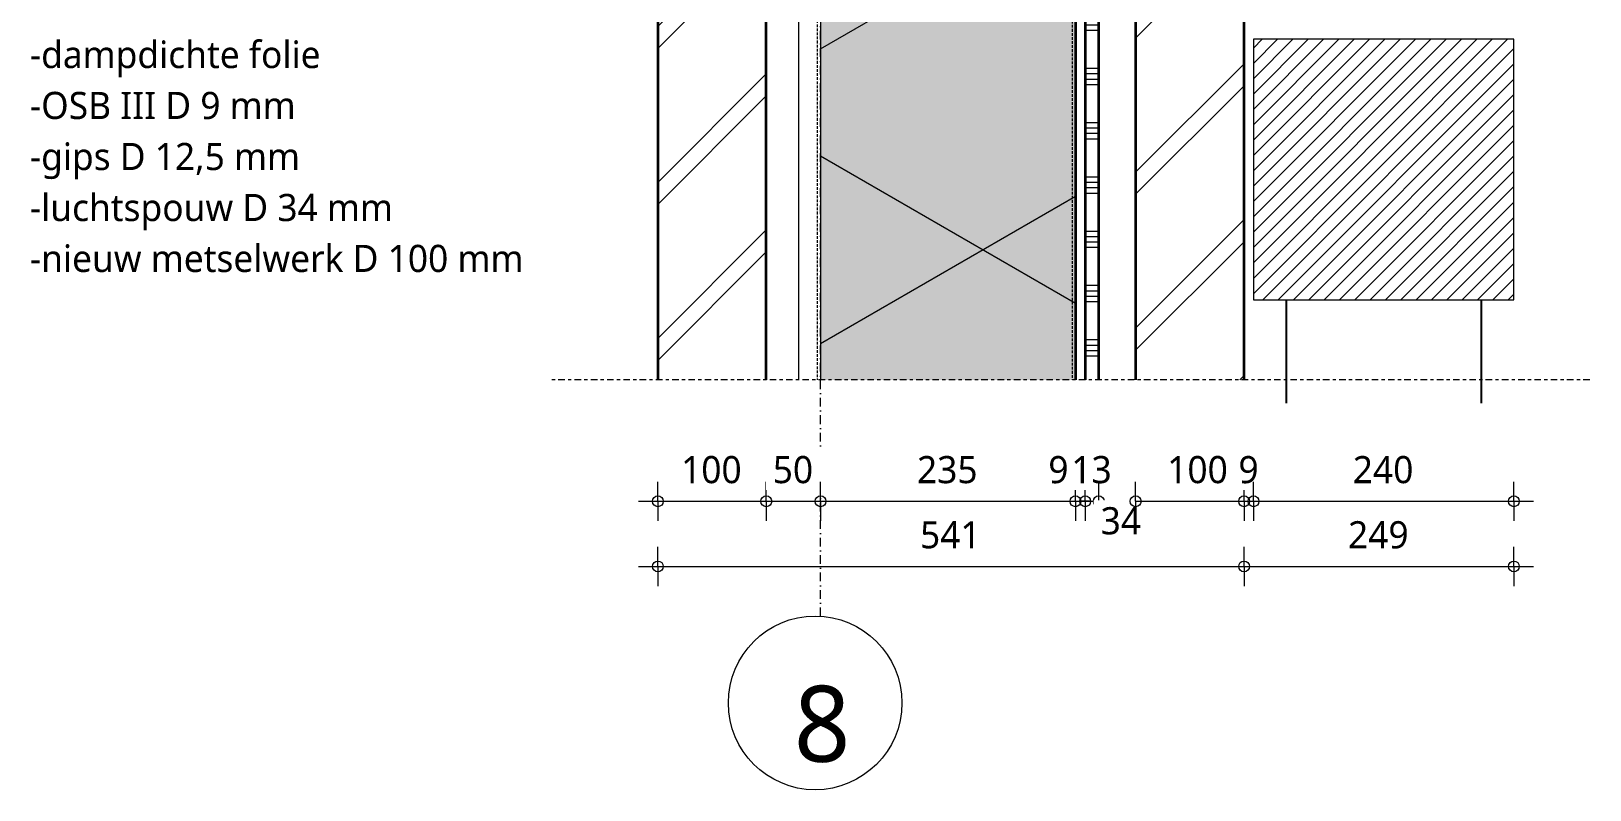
# Model space of a CAD drawing. Header units: millimetres. Extents: x 1789 to 13769, y 2055 to 27197.
# Drawn here: x 1942 to 3379, y 7420 to 8119 of the extents above; entities that cross this region are included whole.
import ezdxf

# ---------------------------------------------------------------- set-up
doc = ezdxf.new("R2010")
doc.units = ezdxf.units.MM
for name, pattern in [('MV_center', [15, 6, -3, 3, -3]), ('MV_hidden', [3.75, 2.5, -1.25]), ('MV_stramien', [16, 8, -4, 0, -4])]:
    doc.linetypes.add(name, pattern=pattern)
for name, color, linetype, lineweight in [('A-ANNO-DIMS', 211, 'Continuous', 13), ('A-ANNO-DIMS-10', 211, 'Continuous', 13), ('A-DETL', 90, 'Continuous', 13), ('A-DETL-GENF', 92, 'Continuous', 18), ('G-ANNO-TEXT', 231, 'Continuous', 13)]:
    doc.layers.add(name, color=color, linetype=linetype, lineweight=lineweight)
doc.styles.add('Segoe UI_2', font='segoeui.ttf', dxfattribs={"height": 25})
doc.styles.add('Segoe UI_3', font='segoeui.ttf', dxfattribs={"height": 70})
doc.dimstyles.new('2_5_mm_1', dxfattribs={"dimscale": 304.8, "dimtxt": 26.184099, "dimasz": 0.032808, "dimexe": 0.059055, "dimexo": 0.0625, "dimgap": 0.029528, "dimtad": 1, "dimdec": 0, "dimzin": 0, "dimdsep": 46, "dimtxsty": 'Segoe UI_2', "dimblk1": 'DOTBLANK', "dimblk2": 'DOTBLANK', "dimsah": 1, "dimcen": 0.09, "dimdle": 0.059055, "dimazin": 0, "dimtfac": 1, "dimtdec": 4, "dimtix": 1, "dimtmove": 0, "dimatfit": 3, "dimfxl": 0.059055, "dimfxlon": 1, "dimtvp": 1, "dimtfill": 1, "dimtolj": 1, "dimtzin": 0, "dimarcsym": 2})
doc.dimstyles.new('2_5_mm_2', dxfattribs={"dimscale": 304.8, "dimtxt": 26.184099, "dimasz": 0.032808, "dimexe": 0.059055, "dimexo": 0.0625, "dimgap": 0.029528, "dimtad": 1, "dimdec": 0, "dimzin": 0, "dimdsep": 46, "dimtxsty": 'Segoe UI_2', "dimblk1": 'DOTBLANK', "dimblk2": 'DOTBLANK', "dimsah": 1, "dimcen": 0.09, "dimdle": 0.059055, "dimazin": 0, "dimtfac": 1, "dimtdec": 4, "dimtix": 1, "dimtmove": 1, "dimatfit": 3, "dimfxl": 0.059055, "dimfxlon": 1, "dimtvp": 1, "dimtfill": 1, "dimtolj": 1, "dimtzin": 0, "dimarcsym": 2})
doc.dimstyles.new('2_5_mm_3', dxfattribs={"dimscale": 304.8, "dimtxt": 26.184099, "dimasz": 0.032808, "dimexe": 0.059055, "dimexo": 0.0625, "dimgap": 0.029528, "dimtad": 1, "dimdec": 0, "dimzin": 0, "dimdsep": 46, "dimtxsty": 'Segoe UI_2', "dimblk1": 'DOTBLANK', "dimblk2": 'DOTBLANK', "dimsah": 1, "dimcen": 0.09, "dimdle": 0.059055, "dimazin": 0, "dimtfac": 1, "dimtdec": 4, "dimtix": 1, "dimtmove": 2, "dimatfit": 3, "dimfxl": 0.059055, "dimfxlon": 1, "dimtvp": 1, "dimtfill": 1, "dimtolj": 1, "dimtzin": 0, "dimarcsym": 2})
pattern_1 = [(45, (0, 0), (-71.842, 71.842), []), (45, (20.32, 0), (-71.842, 71.842), [])]

# ---------------------------------------------------------------- blocks, each defined once
blk = doc.blocks.new('42 isolatie - Type 1-3773436-Details Restauratie 1-10')
at = {"layer": 'A-DETL-GENF'}
blk.add_hatch(color=256, dxfattribs=at).paths.add_polyline_path([(21.6, 106.6), (21.6, 0.8), (851.2, 0.8), (851.2, 235.8), (21.6, 235.8), (21.6, 233)])
at = {"layer": 'A-DETL-GENF', "lineweight": 13}
h = blk.add_hatch(dxfattribs=at)
h.set_pattern_fill('FP_20', color=256, style=0, pattern_type=2)
h.set_pattern_definition([(60, (-1986.72, 235.79), (-203.516, 117.5), []), (120, (-1986.72, 235.79), (-203.516, -117.5), [])])
h.paths.add_polyline_path([(21.6, 106.6), (21.6, 0.8), (851.2, 0.8), (851.2, 235.8), (21.6, 235.8), (21.6, 233)])
at = {"layer": 'A-DETL-GENF'}
for p, q in [((851.2, 235.8), (21.6, 235.8)), ((851.2, 235.8), (21.6, 235.8)), ((851.2, 233), (851.2, 235.8)), ((851.2, 3.6), (851.2, 233)), ((21.6, 0.8), (851.2, 0.8)), ((21.6, 0.8), (851.2, 0.8)), ((851.2, 0.8), (851.2, 3.6))]:
    blk.add_line(p, q, dxfattribs=at)
blk = doc.blocks.new('NLRS_00_DI_maskeer - Type 1-4234703-Details Restauratie 1-10')
at = {"layer": 'A-DETL-GENF', "linetype": 'MV_center'}
blk.add_line((-100, 0), (859.3, 0), dxfattribs=at)
blk = doc.blocks.new('DIMBLOCK283-Details Restauratie 1-10')
at = {"layer": 'A-ANNO-DIMS-10'}
for p, q in [((2519.8, 7686.1), (2519.8, 7704.1)), ((2619.8, 7686.1), (2619.8, 7704.1)), ((2501.8, 7686.1), (2619.8, 7686.1)), ((2519.8, 7686.1), (2519.8, 7668.1)), ((2619.8, 7686.1), (2619.8, 7668.1))]:
    blk.add_line(p, q, dxfattribs=at)
for centre in [(2519.8, 7686.1), (2619.8, 7686.1)]:
    blk.add_circle(centre, 5, dxfattribs=at)
at = {"layer": 'A-ANNO-DIMS-10', "color": 0, "insert": (2541.2, 7727.8), "char_height": 25, "width": 68.555, "attachment_point": 1, "line_spacing_factor": 1.142579, "style": 'Segoe UI_2', "bg_fill": 3, "box_fill_scale": 1.25, "bg_fill_color": 9, "bg_fill_true_color": 13158600, "bg_fill_transparency": 0}
blk.add_mtext('100', dxfattribs=at)
blk = doc.blocks.new('_DotBlank')
at = {"color": 0, "linetype": 'ByBlock', "lineweight": -2}
blk.add_line((-0.5, 0), (-1, 0), dxfattribs=at)
blk.add_circle((0, 0), 0.5, dxfattribs=at)
blk = doc.blocks.new('DIMBLOCK284-Details Restauratie 1-10')
at = {"layer": 'A-ANNO-DIMS-10'}
for p, q in [((2619.8, 7686.1), (2619.8, 7704.1)), ((2669.8, 7686.1), (2669.8, 7704.1)), ((2619.8, 7686.1), (2669.8, 7686.1)), ((2619.8, 7686.1), (2619.8, 7668.1)), ((2669.8, 7686.1), (2669.8, 7668.1))]:
    blk.add_line(p, q, dxfattribs=at)
for centre in [(2619.8, 7686.1), (2669.8, 7686.1)]:
    blk.add_circle(centre, 5, dxfattribs=at)
at = {"layer": 'A-ANNO-DIMS-10', "color": 0, "insert": (2625.7, 7727.8), "char_height": 25, "width": 45.703, "attachment_point": 1, "line_spacing_factor": 1.142579, "style": 'Segoe UI_2', "bg_fill": 3, "box_fill_scale": 1.25, "bg_fill_color": 9, "bg_fill_true_color": 13158600, "bg_fill_transparency": 0}
blk.add_mtext('50', dxfattribs=at)
blk = doc.blocks.new('DIMBLOCK285-Details Restauratie 1-10')
at = {"layer": 'A-ANNO-DIMS-10'}
for p, q in [((2669.8, 7686.1), (2669.8, 7704.1)), ((2904.8, 7686.1), (2904.8, 7704.1)), ((2669.8, 7686.1), (2904.8, 7686.1)), ((2669.8, 7686.1), (2669.8, 7668.1)), ((2904.8, 7686.1), (2904.8, 7668.1))]:
    blk.add_line(p, q, dxfattribs=at)
for centre in [(2669.8, 7686.1), (2904.8, 7686.1)]:
    blk.add_circle(centre, 5, dxfattribs=at)
at = {"layer": 'A-ANNO-DIMS-10', "color": 0, "insert": (2758.7, 7727.8), "char_height": 25, "width": 68.555, "attachment_point": 1, "line_spacing_factor": 1.142579, "style": 'Segoe UI_2', "bg_fill": 3, "box_fill_scale": 1.25, "bg_fill_color": 9, "bg_fill_true_color": 13158600, "bg_fill_transparency": 0}
blk.add_mtext('235', dxfattribs=at)
blk = doc.blocks.new('DIMBLOCK286-Details Restauratie 1-10')
at = {"layer": 'A-ANNO-DIMS-10'}
for p, q in [((2904.8, 7686.1), (2904.8, 7704.1)), ((2913.8, 7686.1), (2913.8, 7704.1)), ((2879.8, 7686.1), (2918.9, 7686.1)), ((2904.8, 7686.1), (2913.8, 7686.1)), ((2904.8, 7686.1), (2904.8, 7668.1)), ((2918.9, 7686.1), (2909.3, 7686.1)), ((2913.8, 7686.1), (2913.8, 7668.1))]:
    blk.add_line(p, q, dxfattribs=at)
for centre in [(2904.8, 7686.1), (2913.8, 7686.1)]:
    blk.add_circle(centre, 5, dxfattribs=at)
at = {"layer": 'A-ANNO-DIMS-10', "color": 0, "insert": (2879.8, 7727.8), "char_height": 25, "width": 22.852, "attachment_point": 1, "line_spacing_factor": 1.142579, "style": 'Segoe UI_2', "bg_fill": 3, "box_fill_scale": 1.25, "bg_fill_color": 9, "bg_fill_true_color": 13158600, "bg_fill_transparency": 0}
blk.add_mtext('9', dxfattribs=at)
blk = doc.blocks.new('DIMBLOCK287-Details Restauratie 1-10')
at = {"layer": 'A-ANNO-DIMS-10'}
for p, q in [((2913.8, 7686.1), (2913.8, 7704.1)), ((2926.3, 7686.1), (2926.3, 7704.1)), ((2913.8, 7686.1), (2926.3, 7686.1)), ((2913.8, 7686.1), (2913.8, 7668.1)), ((2926.3, 7686.1), (2926.3, 7668.1))]:
    blk.add_line(p, q, dxfattribs=at)
for centre in [(2913.8, 7686.1), (2926.3, 7686.1)]:
    blk.add_circle(centre, 5, dxfattribs=at)
at = {"layer": 'A-ANNO-DIMS-10', "color": 0, "insert": (2901, 7727.8), "char_height": 25, "width": 45.703, "attachment_point": 1, "line_spacing_factor": 1.142579, "style": 'Segoe UI_2', "bg_fill": 3, "box_fill_scale": 1.25, "bg_fill_color": 9, "bg_fill_true_color": 13158600, "bg_fill_transparency": 0}
blk.add_mtext('13', dxfattribs=at)
blk = doc.blocks.new('DIMBLOCK288-Details Restauratie 1-10')
at = {"layer": 'A-ANNO-DIMS-10'}
for p, q in [((2926.3, 7686.1), (2926.3, 7704.1)), ((2960.3, 7686.1), (2960.3, 7704.1)), ((2926.3, 7686.1), (2960.3, 7686.1)), ((2926.3, 7686.1), (2926.3, 7668.1)), ((2960.3, 7686.1), (2960.3, 7668.1))]:
    blk.add_line(p, q, dxfattribs=at)
for centre in [(2926.3, 7686.1), (2960.3, 7686.1)]:
    blk.add_circle(centre, 5, dxfattribs=at)
at = {"layer": 'A-ANNO-DIMS-10', "color": 0, "insert": (2928, 7680.7), "char_height": 25, "width": 45.703, "attachment_point": 1, "line_spacing_factor": 1.142579, "style": 'Segoe UI_2', "bg_fill": 3, "box_fill_scale": 1.25, "bg_fill_color": 9, "bg_fill_true_color": 13158600, "bg_fill_transparency": 0}
blk.add_mtext('34', dxfattribs=at)
blk = doc.blocks.new('DIMBLOCK289-Details Restauratie 1-10')
at = {"layer": 'A-ANNO-DIMS-10'}
for p, q in [((2960.3, 7686.1), (2960.3, 7704.1)), ((3060.3, 7686.1), (3060.3, 7704.1)), ((2960.3, 7686.1), (3060.3, 7686.1)), ((2960.3, 7686.1), (2960.3, 7668.1)), ((3060.3, 7686.1), (3060.3, 7668.1))]:
    blk.add_line(p, q, dxfattribs=at)
for centre in [(2960.3, 7686.1), (3060.3, 7686.1)]:
    blk.add_circle(centre, 5, dxfattribs=at)
at = {"layer": 'A-ANNO-DIMS-10', "color": 0, "insert": (2989.4, 7727.8), "char_height": 25, "width": 68.555, "attachment_point": 1, "line_spacing_factor": 1.142579, "style": 'Segoe UI_2', "bg_fill": 3, "box_fill_scale": 1.25, "bg_fill_color": 9, "bg_fill_true_color": 13158600, "bg_fill_transparency": 0}
blk.add_mtext('100', dxfattribs=at)
blk = doc.blocks.new('DIMBLOCK290-Details Restauratie 1-10')
at = {"layer": 'A-ANNO-DIMS-10'}
for p, q in [((3060.3, 7686.1), (3060.3, 7704.1)), ((3069, 7686.1), (3069, 7704.1)), ((3060.3, 7686.1), (3069, 7686.1)), ((3060.3, 7686.1), (3060.3, 7668.1)), ((3069, 7686.1), (3069, 7668.1))]:
    blk.add_line(p, q, dxfattribs=at)
for centre in [(3060.3, 7686.1), (3069, 7686.1)]:
    blk.add_circle(centre, 5, dxfattribs=at)
at = {"layer": 'A-ANNO-DIMS-10', "color": 0, "insert": (3055.1, 7727.8), "char_height": 25, "width": 22.852, "attachment_point": 1, "line_spacing_factor": 1.142579, "style": 'Segoe UI_2', "bg_fill": 3, "box_fill_scale": 1.25, "bg_fill_color": 9, "bg_fill_true_color": 13158600, "bg_fill_transparency": 0}
blk.add_mtext('9', dxfattribs=at)
blk = doc.blocks.new('DIMBLOCK291-Details Restauratie 1-10')
at = {"layer": 'A-ANNO-DIMS-10'}
for p, q in [((3069, 7686.1), (3069, 7704.1)), ((3309, 7686.1), (3309, 7704.1)), ((3069, 7686.1), (3327, 7686.1)), ((3069, 7686.1), (3069, 7668.1)), ((3309, 7686.1), (3309, 7668.1))]:
    blk.add_line(p, q, dxfattribs=at)
for centre in [(3069, 7686.1), (3309, 7686.1)]:
    blk.add_circle(centre, 5, dxfattribs=at)
at = {"layer": 'A-ANNO-DIMS-10', "color": 0, "insert": (3160.5, 7727.8), "char_height": 25, "width": 68.555, "attachment_point": 1, "line_spacing_factor": 1.142579, "style": 'Segoe UI_2', "bg_fill": 3, "box_fill_scale": 1.25, "bg_fill_color": 9, "bg_fill_true_color": 13158600, "bg_fill_transparency": 0}
blk.add_mtext('240', dxfattribs=at)
blk = doc.blocks.new('DIMBLOCK292-Details Restauratie 1-10')
at = {"layer": 'A-ANNO-DIMS-10'}
for p, q in [((2519.8, 7626.1), (2519.8, 7644.1)), ((3060.3, 7626.1), (3060.3, 7644.1)), ((2501.8, 7626.1), (3060.3, 7626.1)), ((2519.8, 7626.1), (2519.8, 7608.1)), ((3060.3, 7626.1), (3060.3, 7608.1))]:
    blk.add_line(p, q, dxfattribs=at)
for centre in [(2519.8, 7626.1), (3060.3, 7626.1)]:
    blk.add_circle(centre, 5, dxfattribs=at)
at = {"layer": 'A-ANNO-DIMS-10', "color": 0, "insert": (2761.5, 7667.8), "char_height": 25, "width": 68.555, "attachment_point": 1, "line_spacing_factor": 1.142579, "style": 'Segoe UI_2', "bg_fill": 3, "box_fill_scale": 1.25, "bg_fill_color": 9, "bg_fill_true_color": 13158600, "bg_fill_transparency": 0}
blk.add_mtext('541', dxfattribs=at)
blk = doc.blocks.new('DIMBLOCK293-Details Restauratie 1-10')
at = {"layer": 'A-ANNO-DIMS-10'}
for p, q in [((3060.3, 7626.1), (3060.3, 7644.1)), ((3309, 7626.1), (3309, 7644.1)), ((3060.3, 7626.1), (3327, 7626.1)), ((3060.3, 7626.1), (3060.3, 7608.1)), ((3309, 7626.1), (3309, 7608.1))]:
    blk.add_line(p, q, dxfattribs=at)
for centre in [(3060.3, 7626.1), (3309, 7626.1)]:
    blk.add_circle(centre, 5, dxfattribs=at)
at = {"layer": 'A-ANNO-DIMS-10', "color": 0, "insert": (3156.1, 7667.8), "char_height": 25, "width": 68.555, "attachment_point": 1, "line_spacing_factor": 1.142579, "style": 'Segoe UI_2', "bg_fill": 3, "box_fill_scale": 1.25, "bg_fill_color": 9, "bg_fill_true_color": 13158600, "bg_fill_transparency": 0}
blk.add_mtext('249', dxfattribs=at)

msp = doc.modelspace()

# ---------------------------------------------------------------- hatches: boundary and pattern name
at = {"layer": 'A-DETL-GENF', "lineweight": 13}
h = msp.add_hatch(dxfattribs=at)
h.set_pattern_fill('FP_25', color=57, style=0, pattern_type=2)
h.set_pattern_definition(pattern_1)
h.paths.add_polyline_path([(2519.8, 7797.9), (2619.8, 7797.9), (2619.8, 8703.4), (2519.8, 8703.4)])
h = msp.add_hatch(dxfattribs=at)
h.set_pattern_fill('FP_25', color=57, style=0, pattern_type=2)
h.set_pattern_definition(pattern_1)
h.paths.add_polyline_path([(3060.3, 7797.9), (3060.2, 8327.7), (2960.3, 8327.7), (2960.3, 7797.9)])
h.paths.add_polyline_path([(3060.2, 8379.1), (3060.3, 8379.1), (3060.2, 8380.2)])
h.paths.add_polyline_path([(3060.2, 8384.3), (3060.3, 8384.3), (3060.2, 8384.5)])
h.paths.add_polyline_path([(3060.2, 8413.4), (3060.3, 8413.4), (3060.2, 8413.4)])
h.paths.add_polyline_path([(3060.2, 8416.1), (3060.3, 8416.2), (3060.2, 8416.2)])
h.paths.add_polyline_path([(3060.2, 8434.1), (3060.3, 8434.1), (3060.3, 8703.4), (2960.3, 8703.4), (2960.3, 8437.7), (3060.2, 8437.7), (3060.2, 8434.1)])
h = msp.add_hatch(dxfattribs=at)
h.set_pattern_fill('FP_3', color=250, style=0, pattern_type=2)
h.set_pattern_definition([(90, (0, 0), (-19.05, 1e-15), []), (90, (9.525, 0), (-19.05, 1e-15), [9.525, -4.762])])
h.paths.add_polyline_path([(2913.8, 7797.9), (2913.8, 8665.4), (2904.8, 8665.4), (2904.8, 7797.9)])
h = msp.add_hatch(dxfattribs=at)
h.set_pattern_fill('FP_34', color=253, style=0, pattern_type=2)
h.set_pattern_definition([(0, (0, 20), (0, 50), []), (0, (0, 25), (0, 50), []), (0, (0, 30), (0, 50), []), (0, (0, 35), (0, 50), [])])
h.paths.add_polyline_path([(2926.3, 7797.9), (2926.3, 8665.4), (2913.8, 8665.4), (2913.8, 7797.9)])
h = msp.add_hatch(dxfattribs=at)
h.set_pattern_fill('FP_10', color=250, style=0, pattern_type=2)
h.set_pattern_definition([(45, (0, 0), (-7.071068, 7.071068), [])])
h.paths.add_polyline_path([(3309, 7871.6), (3309, 8111.6), (3069, 8111.6), (3069, 7871.6)])

# ---------------------------------------------------------------- linework, layer by layer
at = {"layer": 'A-DETL', "linetype": 'MV_stramien', "lineweight": 18}
msp.add_line((2669.8, 7580.2), (2669.8, 9100.2), dxfattribs=at)
at = {"layer": 'A-DETL', "lineweight": 35}
for p, q in [((2519.8, 8703.4), (2519.8, 7797.9)), ((2619.8, 7797.9), (2619.8, 8703.4)), ((2913.8, 8665.4), (2913.8, 7797.9)), ((2926.3, 7797.9), (2926.3, 8665.4)), ((2904.8, 8627.4), (2904.8, 7797.9)), ((2960.3, 8327.7), (2960.3, 7797.9)), ((3060.3, 7797.9), (3060.3, 8249.1))]:
    msp.add_line(p, q, dxfattribs=at)
at = {"layer": 'A-DETL', "lineweight": 18}
for p, q in [((2649.8, 7797.9), (2649.8, 8665.4)), ((3309, 8111.6), (3069, 8111.6)), ((3069, 8111.6), (3069, 7871.6)), ((3309, 7871.6), (3309, 8111.6)), ((3069, 7871.6), (3309, 7871.6))]:
    msp.add_line(p, q, dxfattribs=at)
at = {"layer": 'A-DETL', "linetype": 'MV_hidden', "lineweight": 18}
for p, q in [((2666.8, 8665.4), (2666.8, 7797.9)), ((2901.8, 8627.4), (2901.8, 7797.9))]:
    msp.add_line(p, q, dxfattribs=at)
at = {"layer": 'A-DETL', "lineweight": 25}
for p, q in [((3099, 7871.6), (3099, 7776.6)), ((3279, 7871.6), (3279, 7776.6))]:
    msp.add_line(p, q, dxfattribs=at)
at = {"layer": 'A-DETL', "lineweight": 18}
msp.add_circle((2664.8, 7500.4), 80, dxfattribs=at)

# ---------------------------------------------------------------- block references
at = {"layer": 'A-DETL-GENF', "rotation": 89.9999999999992}
msp.add_blockref('42 isolatie - Type 1-3773436-Details Restauratie 1-10', (2905.6, 7776.3), dxfattribs=at)
at = {"layer": 'A-DETL-GENF', "linetype": 'MV_center', "rotation": 180}
msp.add_blockref('NLRS_00_DI_maskeer - Type 1-4234703-Details Restauratie 1-10', (3279, 7797.9), dxfattribs=at)

# ---------------------------------------------------------------- texts
at = {"layer": 'G-ANNO-TEXT', "color": 7, "attachment_point": 1}
for s, insert, char_height, width, style in [('-dampdichte folie', (1940.7, 8110.1), 25, 334.304, 'Segoe UI_2'), ('-OSB III D 9 mm', (1940.7, 8063.2), 25, 303.84, 'Segoe UI_2'), ('-gips D 12,5 mm', (1940.7, 8016.2), 25, 312.658, 'Segoe UI_2'), ('-luchtspouw D 34 mm', (1940.7, 7969.2), 25, 416.877, 'Segoe UI_2'), ('-nieuw metselwerk D 100 mm', (1940.7, 7922.3), 25, 561.983, 'Segoe UI_2'), ('8', (2645.2, 7516.2), 70, 65.738, 'Segoe UI_3')]:
    msp.add_mtext(s, dxfattribs=dict(at, insert=insert, char_height=char_height, width=width, style=style))

# ---------------------------------------------------------------- dimensions: what is measured, and where the dimension line sits
at = {"layer": 'A-ANNO-DIMS'}
dim = msp.add_linear_dim(base=(2619.8, 7686.1), p1=(2519.8, 7704.1), p2=(2619.8, 7704.1), dimstyle='2_5_mm_1', override={"dimpost": '<>', "dimfxl": 100}, dxfattribs=at)
dim.commit()
dim.dimension.update_dxf_attribs({"geometry": 'DIMBLOCK283-Details Restauratie 1-10', "text_midpoint": (2569.8, 7708.1)})

# ---------------------------------------------------------------- next in the draw order: dimensions: what is measured, and where the dimension line sits
dim = msp.add_linear_dim(base=(2669.8, 7686.1), p1=(2619.8, 7704.1), p2=(2669.8, 7704.1), dimstyle='2_5_mm_1', override={"dimpost": '<>', "dimfxl": 50}, dxfattribs=at)
dim.commit()
dim.dimension.update_dxf_attribs({"geometry": 'DIMBLOCK284-Details Restauratie 1-10', "text_midpoint": (2644.8, 7708.1)})

# ---------------------------------------------------------------- next in the draw order: dimensions: what is measured, and where the dimension line sits
dim = msp.add_linear_dim(base=(2904.8, 7686.1), p1=(2669.8, 7704.1), p2=(2904.8, 7704.1), dimstyle='2_5_mm_1', override={"dimpost": '<>', "dimfxl": 235}, dxfattribs=at)
dim.commit()
dim.dimension.update_dxf_attribs({"geometry": 'DIMBLOCK285-Details Restauratie 1-10', "text_midpoint": (2787.3, 7708.1)})

# ---------------------------------------------------------------- next in the draw order: dimensions: what is measured, and where the dimension line sits
dim = msp.add_linear_dim(base=(2913.8, 7686.1), p1=(2904.8, 7704.1), p2=(2913.8, 7704.1), dimstyle='2_5_mm_2', override={"dimpost": '<>', "dimfxl": 9}, dxfattribs=at)
dim.commit()
dim.dimension.update_dxf_attribs({"geometry": 'DIMBLOCK286-Details Restauratie 1-10', "text_midpoint": (2891.2, 7711.1), "dimtype": 160})

# ---------------------------------------------------------------- next in the draw order: dimensions: what is measured, and where the dimension line sits
dim = msp.add_linear_dim(base=(2926.2795728, 7686.1363301), p1=(2913.7795728, 7704.1363301), p2=(2926.2795728, 7704.1363301), dimstyle='2_5_mm_1', override={"dimpost": '<>', "dimfxl": 12.5}, dxfattribs=at)
dim.commit()
dim.dimension.update_dxf_attribs({"geometry": 'DIMBLOCK287-Details Restauratie 1-10', "text_midpoint": (2920.0295728, 7708.1331921)})

# ---------------------------------------------------------------- next in the draw order: dimensions: what is measured, and where the dimension line sits
dim = msp.add_linear_dim(base=(2960.3, 7686.1), p1=(2926.3, 7704.1), p2=(2960.3, 7704.1), dimstyle='2_5_mm_3', override={"dimpost": '<>', "dimfxl": 34}, dxfattribs=at)
dim.commit()
dim.dimension.update_dxf_attribs({"geometry": 'DIMBLOCK288-Details Restauratie 1-10', "text_midpoint": (2950.8, 7664.1), "dimtype": 160})

# ---------------------------------------------------------------- next in the draw order: dimensions: what is measured, and where the dimension line sits
dim = msp.add_linear_dim(base=(3060.3, 7686.1), p1=(2960.3, 7704.1), p2=(3060.3, 7704.1), dimstyle='2_5_mm_3', override={"dimpost": '<>', "dimfxl": 100}, dxfattribs=at)
dim.commit()
dim.dimension.update_dxf_attribs({"geometry": 'DIMBLOCK289-Details Restauratie 1-10', "text_midpoint": (3023.6, 7711.1), "dimtype": 160})

# ---------------------------------------------------------------- next in the draw order: dimensions: what is measured, and where the dimension line sits
dim = msp.add_linear_dim(base=(3069, 7686.1), p1=(3060.3, 7704.1), p2=(3069, 7704.1), dimstyle='2_5_mm_1', override={"dimpost": '<>', "dimfxl": 8.768278}, dxfattribs=at)
dim.commit()
dim.dimension.update_dxf_attribs({"geometry": 'DIMBLOCK290-Details Restauratie 1-10', "text_midpoint": (3064.7, 7708.1)})

# ---------------------------------------------------------------- next in the draw order: dimensions: what is measured, and where the dimension line sits
dim = msp.add_linear_dim(base=(3309, 7686.1), p1=(3069, 7704.1), p2=(3309, 7704.1), dimstyle='2_5_mm_1', override={"dimpost": '<>', "dimfxl": 240}, dxfattribs=at)
dim.commit()
dim.dimension.update_dxf_attribs({"geometry": 'DIMBLOCK291-Details Restauratie 1-10', "text_midpoint": (3189, 7708.1)})

# ---------------------------------------------------------------- next in the draw order: dimensions: what is measured, and where the dimension line sits
dim = msp.add_linear_dim(base=(3060.2795728, 7626.1363301), p1=(2519.7795728, 7644.1363301), p2=(3060.2795728, 7644.1363301), dimstyle='2_5_mm_1', override={"dimpost": '<>', "dimfxl": 540.5}, dxfattribs=at)
dim.commit()
dim.dimension.update_dxf_attribs({"geometry": 'DIMBLOCK292-Details Restauratie 1-10', "text_midpoint": (2790.0295728, 7648.1331921)})

# ---------------------------------------------------------------- next in the draw order: dimensions: what is measured, and where the dimension line sits
dim = msp.add_linear_dim(base=(3309, 7626.1), p1=(3060.3, 7644.1), p2=(3309, 7644.1), dimstyle='2_5_mm_1', override={"dimpost": '<>', "dimfxl": 248.768278}, dxfattribs=at)
dim.commit()
dim.dimension.update_dxf_attribs({"geometry": 'DIMBLOCK293-Details Restauratie 1-10', "text_midpoint": (3184.7, 7648.1)})

doc.saveas('drawing.dxf')
